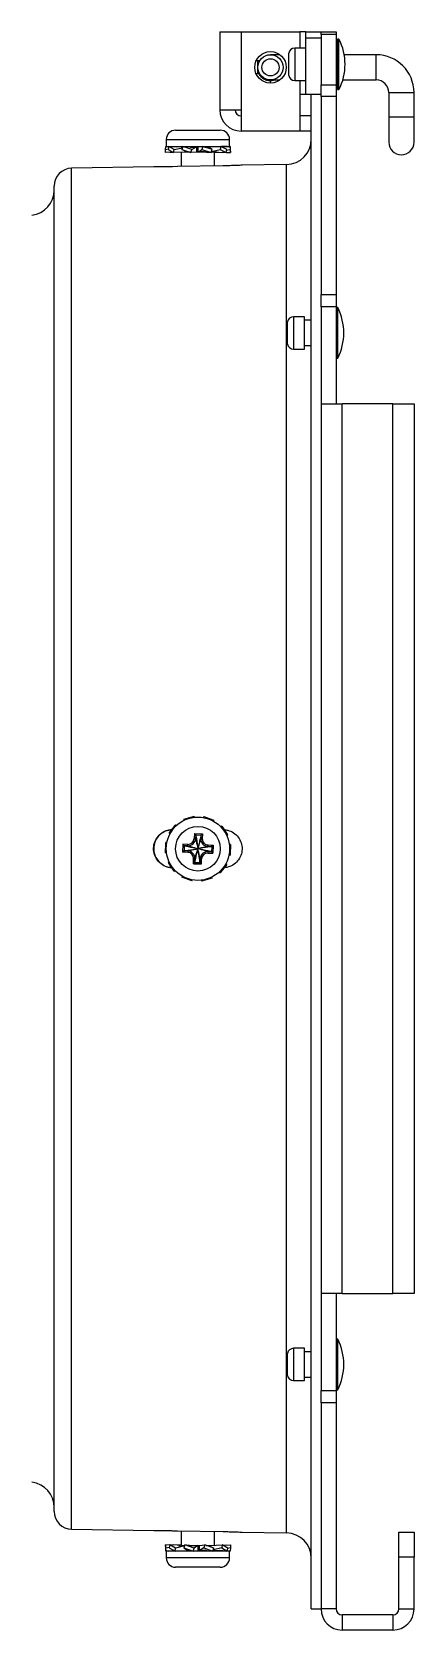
# Model space of a CAD drawing. Extents: x 8 to 113, y 0 to 87.
# Drawn here: x 31.4 to 33.29, y 32.95 to 40.86 of the extents above; entities that cross this region are included whole.
import ezdxf

# ---------------------------------------------------------------- set-up
doc = ezdxf.new("R2010")
doc.units = 0
doc.header["$MEASUREMENT"] = 0
doc.layers.add('OBJECT', color=7, linetype='CONTINUOUS')

msp = doc.modelspace()

# ---------------------------------------------------------------- linework, layer by layer
at = {"layer": 'OBJECT'}
for p, q in [((32.3299, 40.8582), (32.4349, 40.8582)), ((32.3299, 40.8582), (32.3299, 40.4732)), ((32.4349, 40.8582), (32.4349, 40.4732)), ((32.4349, 40.8582), (32.7254, 40.8582)), ((32.7554, 40.8582), (32.7254, 40.8582)), ((32.7254, 40.8582), (32.7254, 40.7782)), ((32.7554, 40.8582), (32.8304, 40.8582)), ((32.7554, 40.8282), (32.7554, 40.8582)), ((32.8304, 40.8282), (32.7554, 40.8282)), ((32.7554, 40.5482), (32.7554, 40.8282)), ((32.8304, 40.8582), (32.9053, 40.8582)), ((32.8304, 40.8454), (32.8304, 40.8582)), ((32.9053, 40.8454), (32.8304, 40.8454)), ((32.8304, 40.8454), (32.8304, 40.5975)), ((32.9053, 40.8582), (32.9053, 40.8454)), ((32.9053, 40.8454), (32.9053, 40.5975)), ((32.919, 40.8232), (32.9114, 40.8232)), ((32.9114, 40.7393), (32.9114, 40.8232)), ((32.919, 40.7393), (32.919, 40.8232)), ((32.5179, 40.7157), (32.5095, 40.7157)), ((32.5179, 40.6832), (32.5179, 40.7157)), ((32.527, 40.7157), (32.5179, 40.7157)), ((32.6271, 40.7457), (32.5804, 40.7457)), ((32.6708, 40.6432), (32.6708, 40.7532)), ((32.7554, 40.7782), (32.7004, 40.7782)), ((32.7004, 40.7782), (32.7004, 40.7245)), ((32.7004, 40.7245), (32.7004, 40.6182)), ((32.9114, 40.7607), (32.9053, 40.7607)), ((32.9114, 40.5732), (32.9114, 40.7393)), ((32.919, 40.5732), (32.919, 40.7393)), ((33.1029, 40.7457), (32.9452, 40.7457)), ((33.1029, 40.6207), (33.1029, 40.7457)), ((32.5179, 40.6507), (32.5095, 40.6507)), ((32.5179, 40.6507), (32.5179, 40.6832)), ((32.527, 40.6507), (32.5179, 40.6507)), ((32.9053, 40.6357), (32.9114, 40.6357)), ((32.5799, 40.6162), (32.5746, 40.6172)), ((32.5799, 40.6052), (32.5799, 40.6162)), ((32.5804, 40.6207), (32.6271, 40.6207)), ((32.7004, 40.6182), (32.7554, 40.6182)), ((32.7254, 40.6182), (32.7254, 40.5482)), ((32.8304, 40.5975), (32.9053, 40.5975)), ((32.8304, 40.5386), (32.8304, 40.5975)), ((32.9053, 40.6207), (32.9114, 40.6207)), ((32.9053, 40.5975), (32.9053, 40.5386)), ((32.9114, 40.5732), (32.919, 40.5732)), ((32.9381, 40.6207), (33.1029, 40.6207)), ((33.1654, 40.5582), (33.1654, 40.4382)), ((33.1654, 40.5582), (33.2904, 40.5582)), ((33.2904, 40.4382), (33.2904, 40.5582)), ((32.3299, 40.4732), (32.4349, 40.4732)), ((32.4349, 40.4732), (32.4349, 40.3682)), ((32.7554, 40.5482), (32.7254, 40.5482)), ((32.7254, 40.5482), (32.7254, 40.3682)), ((32.8304, 40.5482), (32.7554, 40.5482)), ((32.7824, 36.8182), (32.7824, 40.5482)), ((32.9053, 40.5386), (32.8304, 40.5386)), ((32.8304, 40.5386), (32.8304, 39.5588)), ((32.9053, 40.5386), (32.9053, 39.5588)), ((32.7824, 40.4432), (32.7254, 40.4432)), ((33.1654, 40.4382), (33.1654, 40.3132)), ((33.1654, 40.4382), (33.2904, 40.4382)), ((33.2904, 40.3132), (33.2904, 40.4382)), ((32.0649, 40.3264), (32.0649, 40.2924)), ((32.0649, 40.3264), (32.3779, 40.3264)), ((32.1109, 40.3724), (32.3319, 40.3724)), ((32.3779, 40.2924), (32.3779, 40.3264)), ((32.7254, 40.3682), (32.4349, 40.3682)), ((32.7824, 40.3682), (32.7254, 40.3682)), ((32.0607, 40.2768), (32.0622, 40.2924)), ((32.0607, 40.2768), (32.0746, 40.2793)), ((32.0608, 40.262), (32.0607, 40.2768)), ((32.0988, 40.2632), (32.0608, 40.262)), ((32.0622, 40.2924), (32.0769, 40.2918)), ((32.0649, 40.2924), (32.3779, 40.2924)), ((32.077, 40.2924), (32.0743, 40.2776)), ((32.0743, 40.2776), (32.101, 40.262)), ((32.1037, 40.2768), (32.077, 40.2924)), ((32.077, 40.2924), (32.1162, 40.2903)), ((32.082, 40.262), (32.0819, 40.2627)), ((32.0996, 40.2628), (32.082, 40.262)), ((32.101, 40.262), (32.1037, 40.2768)), ((32.161, 40.2643), (32.101, 40.262)), ((32.1037, 40.2768), (32.145, 40.2858)), ((32.1052, 40.2909), (32.1082, 40.2924)), ((32.1082, 40.2924), (32.1394, 40.2907)), ((32.1389, 40.2895), (32.1162, 40.2903)), ((32.1326, 40.2893), (32.1277, 40.2893)), ((32.1461, 40.2893), (32.1365, 40.2893)), ((32.1394, 40.2924), (32.1394, 40.2893)), ((32.1394, 40.2635), (32.1394, 40.1924)), ((32.147, 40.2924), (32.1424, 40.2776)), ((32.1424, 40.2776), (32.1871, 40.262)), ((32.1672, 40.2644), (32.1424, 40.2776)), ((32.1917, 40.2768), (32.147, 40.2924)), ((32.147, 40.2924), (32.1577, 40.2908)), ((32.1813, 40.2895), (32.1577, 40.2908)), ((32.1607, 40.2679), (32.1607, 40.2643)), ((32.1804, 40.2643), (32.1607, 40.2643)), ((32.1795, 40.2646), (32.1672, 40.2644)), ((32.2225, 40.2893), (32.176, 40.2893)), ((32.1871, 40.262), (32.1917, 40.2768)), ((32.2144, 40.2643), (32.1871, 40.262)), ((32.1917, 40.2768), (32.2142, 40.2893)), ((32.2637, 40.2643), (32.2142, 40.2643)), ((32.2454, 40.2924), (32.2224, 40.2893)), ((32.2225, 40.2644), (32.2407, 40.2776)), ((32.2454, 40.2924), (32.2407, 40.2776)), ((32.2407, 40.2776), (32.2864, 40.262)), ((32.2911, 40.2768), (32.2454, 40.2924)), ((32.2774, 40.2893), (32.2546, 40.2893)), ((32.2633, 40.2643), (32.2775, 40.2633)), ((32.2911, 40.2768), (32.2706, 40.2893)), ((32.3347, 40.2924), (32.2771, 40.2893)), ((32.2774, 40.2851), (32.2774, 40.2893)), ((32.2775, 40.2633), (32.2864, 40.262)), ((32.2864, 40.262), (32.2911, 40.2768)), ((32.3048, 40.2643), (32.2871, 40.2643)), ((32.2879, 40.2669), (32.3317, 40.2776)), ((32.3015, 40.2642), (32.3233, 40.2636)), ((32.3034, 40.2907), (32.3034, 40.2924)), ((32.3034, 40.1952), (32.3034, 40.2643)), ((32.3045, 40.2634), (32.3419, 40.262)), ((32.3152, 40.2643), (32.3081, 40.2643)), ((32.3233, 40.2636), (32.3608, 40.262)), ((32.3347, 40.2924), (32.3317, 40.2776)), ((32.3317, 40.2776), (32.3608, 40.262)), ((32.3638, 40.2768), (32.3347, 40.2924)), ((32.3658, 40.2924), (32.3376, 40.2909)), ((32.3806, 40.2924), (32.3382, 40.2905)), ((32.3432, 40.2628), (32.3419, 40.262)), ((32.3608, 40.262), (32.3638, 40.2768)), ((32.361, 40.2627), (32.382, 40.262)), ((32.3633, 40.2743), (32.3805, 40.2776)), ((32.3658, 40.2924), (32.3659, 40.2918)), ((32.3806, 40.2924), (32.3805, 40.2776)), ((32.3805, 40.2776), (32.382, 40.262)), ((32.3822, 40.2768), (32.3806, 40.2924)), ((32.382, 40.262), (32.3822, 40.2768)), ((32.0032, 40.1913), (31.5969, 40.1842)), ((31.5969, 36.8182), (31.5969, 40.1842)), ((32.6596, 40.2028), (32.4396, 40.1989)), ((32.6596, 36.8182), (32.6596, 40.2028)), ((31.5104, 36.8182), (31.5104, 40.0962)), ((32.8304, 39.5588), (32.9053, 39.5588)), ((32.8304, 39.4991), (32.8304, 39.5588)), ((32.9053, 39.5588), (32.9053, 39.4991)), ((32.7493, 39.4495), (32.6943, 39.4495)), ((32.6943, 39.4495), (32.6943, 39.2895)), ((32.7493, 39.2895), (32.7493, 39.4495)), ((32.9053, 39.4991), (32.8304, 39.4991)), ((32.8304, 39.4991), (32.8304, 39.0182)), ((32.9053, 39.4991), (32.9053, 39.0182)), ((32.9129, 39.4945), (32.9053, 39.4945)), ((32.9129, 39.2445), (32.9129, 39.4945)), ((32.6647, 39.3145), (32.6647, 39.4245)), ((32.7824, 39.432), (32.7493, 39.432)), ((32.6943, 39.2895), (32.7493, 39.2895)), ((32.7493, 39.307), (32.7824, 39.307)), ((32.9053, 39.2445), (32.9129, 39.2445)), ((32.8304, 39.0182), (32.8304, 34.6182)), ((32.8304, 39.0182), (32.9353, 39.0182)), ((32.9353, 34.6182), (32.9353, 39.0182)), ((33.1854, 39.0182), (32.9353, 39.0182)), ((33.1854, 34.6182), (33.1854, 39.0182)), ((33.1854, 39.0182), (33.2903, 39.0182)), ((33.2903, 39.0182), (33.2903, 34.6182)), ((32.079, 36.8957), (32.1082, 36.9332)), ((32.1082, 36.9332), (32.1112, 36.9371)), ((32.1082, 36.9332), (32.1123, 36.9304)), ((32.1156, 36.9335), (32.1112, 36.9371)), ((32.1518, 36.9646), (32.1974, 36.9778)), ((32.1518, 36.9646), (32.1535, 36.9592)), ((32.1974, 36.9778), (32.2021, 36.9792)), ((32.1974, 36.9778), (32.1991, 36.9731)), ((32.2036, 36.9737), (32.2021, 36.9792)), ((32.2512, 36.9776), (32.2493, 36.9722)), ((32.2512, 36.9776), (32.2958, 36.9615)), ((32.2958, 36.9615), (32.2944, 36.9567)), ((32.2958, 36.9615), (32.3004, 36.9598)), ((32.2984, 36.9545), (32.3004, 36.9598)), ((32.3392, 36.9297), (32.3345, 36.9264)), ((32.3392, 36.9297), (32.3658, 36.8904)), ((32.0607, 36.7972), (32.0622, 36.8447)), ((32.0622, 36.8447), (32.0624, 36.8496)), ((32.0622, 36.8447), (32.0672, 36.8448)), ((32.068, 36.8493), (32.0624, 36.8496)), ((32.079, 36.8957), (32.0836, 36.8923)), ((32.1471, 36.8406), (32.1458, 36.8007)), ((32.1721, 36.8398), (32.1471, 36.8406)), ((32.1539, 36.8334), (32.1471, 36.8406)), ((32.1719, 36.8328), (32.1721, 36.8398)), ((32.2039, 36.8938), (32.2031, 36.8688)), ((32.2101, 36.8686), (32.2031, 36.8688)), ((32.2039, 36.8938), (32.2438, 36.8925)), ((32.2107, 36.8866), (32.2039, 36.8938)), ((32.2107, 36.8866), (32.2101, 36.8686)), ((32.2107, 36.8866), (32.2366, 36.8857)), ((32.2366, 36.8857), (32.236, 36.8678)), ((32.236, 36.8678), (32.243, 36.8675)), ((32.2366, 36.8857), (32.2438, 36.8925)), ((32.2438, 36.8925), (32.243, 36.8675)), ((32.3658, 36.8904), (32.3618, 36.8874)), ((32.3638, 36.8832), (32.3686, 36.8863)), ((32.3658, 36.8904), (32.3686, 36.8863)), ((32.3822, 36.8392), (32.3765, 36.8393)), ((32.3822, 36.8392), (32.3806, 36.7917)), ((31.5104, 33.5402), (31.5104, 36.8182)), ((31.5969, 33.4522), (31.5969, 36.8182)), ((32.0607, 36.7972), (32.0663, 36.7972)), ((32.1531, 36.8075), (32.1458, 36.8007)), ((32.1708, 36.7999), (32.1458, 36.8007)), ((32.1539, 36.8334), (32.1531, 36.8075)), ((32.171, 36.8069), (32.1531, 36.8075)), ((32.1719, 36.8328), (32.1539, 36.8334)), ((32.171, 36.8069), (32.1708, 36.7999)), ((32.199, 36.7439), (32.1998, 36.7689)), ((32.2069, 36.7687), (32.1998, 36.7689)), ((32.2063, 36.7507), (32.2069, 36.7687)), ((32.2322, 36.7499), (32.2327, 36.7678)), ((32.2327, 36.7678), (32.2398, 36.7676)), ((32.239, 36.7426), (32.2398, 36.7676)), ((32.271, 36.8037), (32.2707, 36.7966)), ((32.2707, 36.7966), (32.2957, 36.7958)), ((32.271, 36.8037), (32.2889, 36.8031)), ((32.2718, 36.8295), (32.272, 36.8366)), ((32.2718, 36.8295), (32.2898, 36.829)), ((32.272, 36.8366), (32.297, 36.8358)), ((32.2898, 36.829), (32.2889, 36.8031)), ((32.2889, 36.8031), (32.2957, 36.7958)), ((32.2898, 36.829), (32.297, 36.8358)), ((32.297, 36.8358), (32.2957, 36.7958)), ((32.3748, 36.7871), (32.3805, 36.7868)), ((32.3806, 36.7917), (32.3756, 36.7916)), ((32.3806, 36.7917), (32.3805, 36.7868)), ((32.6596, 33.4337), (32.6596, 36.8182)), ((32.7824, 33.0582), (32.7824, 36.8182)), ((32.0791, 36.7532), (32.0743, 36.7501)), ((32.077, 36.7461), (32.0743, 36.7501)), ((32.077, 36.7461), (32.081, 36.7491)), ((32.1037, 36.7068), (32.077, 36.7461)), ((32.1037, 36.7068), (32.1083, 36.71)), ((32.1445, 36.682), (32.1424, 36.6766)), ((32.147, 36.675), (32.1485, 36.6798)), ((32.2063, 36.7507), (32.199, 36.7439)), ((32.199, 36.7439), (32.239, 36.7426)), ((32.2063, 36.7507), (32.2322, 36.7499)), ((32.2322, 36.7499), (32.239, 36.7426)), ((32.3272, 36.7029), (32.3317, 36.6993)), ((32.3347, 36.7032), (32.3306, 36.7061)), ((32.3347, 36.7032), (32.3317, 36.6993)), ((32.3638, 36.7407), (32.3347, 36.7032)), ((32.3638, 36.7407), (32.3593, 36.7441)), ((32.147, 36.675), (32.1424, 36.6766)), ((32.1917, 36.6588), (32.147, 36.675)), ((32.1917, 36.6588), (32.1935, 36.6642)), ((32.2393, 36.6627), (32.2407, 36.6572)), ((32.2454, 36.6586), (32.2407, 36.6572)), ((32.2454, 36.6586), (32.2438, 36.6633)), ((32.2911, 36.6718), (32.2454, 36.6586)), ((32.2911, 36.6718), (32.2894, 36.6772)), ((32.9353, 34.6182), (32.8304, 34.6182)), ((32.8304, 34.6182), (32.8304, 34.1374)), ((32.9053, 34.6182), (32.9053, 34.1374)), ((32.9353, 34.6182), (33.1854, 34.6182)), ((33.2903, 34.6182), (33.1854, 34.6182)), ((32.9129, 34.392), (32.9053, 34.392)), ((32.9129, 34.1919), (32.9129, 34.392)), ((32.6647, 34.212), (32.6647, 34.322)), ((32.7493, 34.347), (32.6943, 34.347)), ((32.6943, 34.347), (32.6943, 34.219)), ((32.7493, 34.219), (32.7493, 34.347)), ((32.7824, 34.3295), (32.7493, 34.3295)), ((32.6943, 34.219), (32.6943, 34.187)), ((32.6943, 34.187), (32.7493, 34.187)), ((32.7493, 34.187), (32.7493, 34.219)), ((32.7493, 34.2045), (32.7824, 34.2045)), ((32.9129, 34.142), (32.9129, 34.1919)), ((32.8304, 34.1374), (32.9053, 34.1374)), ((32.8304, 34.0776), (32.8304, 34.1374)), ((32.9053, 34.0776), (32.8304, 34.0776)), ((32.8304, 34.0776), (32.8304, 33.0582)), ((32.9053, 34.142), (32.9129, 34.142)), ((32.9053, 34.1374), (32.9053, 34.0776)), ((32.9053, 34.0776), (32.9053, 33.0582)), ((31.5969, 33.4522), (32.0032, 33.4451)), ((32.1394, 33.4441), (32.1394, 33.3721)), ((32.3034, 33.373), (32.3034, 33.4412)), ((33.2154, 33.4382), (33.2903, 33.4382)), ((33.2154, 33.3132), (33.2154, 33.4382)), ((33.2903, 33.4382), (33.2903, 33.3132)), ((32.0608, 33.3745), (32.0607, 33.3596)), ((32.0607, 33.3596), (32.0622, 33.344)), ((32.0624, 33.3588), (32.0608, 33.3745)), ((32.0819, 33.3738), (32.0608, 33.3745)), ((32.0622, 33.344), (32.0624, 33.3588)), ((32.0795, 33.3621), (32.0624, 33.3588)), ((32.082, 33.3745), (32.079, 33.3596)), ((32.079, 33.3596), (32.1082, 33.344)), ((32.1112, 33.3588), (32.082, 33.3745)), ((32.1195, 33.3728), (32.082, 33.3745)), ((32.0996, 33.3737), (32.101, 33.3745)), ((32.1383, 33.373), (32.101, 33.3745)), ((32.1082, 33.344), (32.1112, 33.3588)), ((32.1549, 33.3695), (32.1112, 33.3588)), ((32.1414, 33.3722), (32.1195, 33.3728)), ((32.1277, 33.3721), (32.1348, 33.3721)), ((32.138, 33.3721), (32.1557, 33.3721)), ((32.1565, 33.3745), (32.1518, 33.3596)), ((32.1518, 33.3596), (32.1974, 33.344)), ((32.1518, 33.3596), (32.1723, 33.3472)), ((32.2021, 33.3588), (32.1565, 33.3745)), ((32.1654, 33.3732), (32.1565, 33.3745)), ((32.1796, 33.3721), (32.1654, 33.3732)), ((32.1791, 33.3721), (32.2286, 33.3721)), ((32.1974, 33.344), (32.2021, 33.3588)), ((32.2203, 33.3721), (32.2021, 33.3588)), ((32.2285, 33.3721), (32.2557, 33.3745)), ((32.2512, 33.3596), (32.2286, 33.3472)), ((32.2557, 33.3745), (32.2512, 33.3596)), ((32.2512, 33.3596), (32.2958, 33.344)), ((32.3004, 33.3588), (32.2557, 33.3745)), ((32.2624, 33.3721), (32.2822, 33.3721)), ((32.2634, 33.3718), (32.2756, 33.3721)), ((32.2756, 33.3721), (32.3004, 33.3588)), ((32.2819, 33.3721), (32.3419, 33.3745)), ((32.2822, 33.3686), (32.2822, 33.3721)), ((32.2958, 33.344), (32.3004, 33.3588)), ((32.3392, 33.3596), (32.2979, 33.3506)), ((32.3419, 33.3745), (32.3392, 33.3596)), ((32.3392, 33.3596), (32.3658, 33.344)), ((32.3686, 33.3588), (32.3419, 33.3745)), ((32.3432, 33.3737), (32.3608, 33.3745)), ((32.3441, 33.3732), (32.382, 33.3745)), ((32.3608, 33.3745), (32.361, 33.3738)), ((32.3658, 33.344), (32.3686, 33.3588)), ((32.3822, 33.3596), (32.3682, 33.3571)), ((32.3822, 33.3596), (32.3806, 33.344)), ((32.382, 33.3745), (32.3822, 33.3596)), ((32.4396, 33.4375), (32.6596, 33.4337)), ((32.0622, 33.344), (32.1047, 33.3459)), ((32.0649, 33.344), (32.0649, 33.31)), ((32.065, 33.344), (32.0649, 33.344)), ((32.065, 33.31), (32.0649, 33.31)), ((32.3779, 33.344), (32.065, 33.344)), ((32.3779, 33.31), (32.065, 33.31)), ((32.077, 33.344), (32.0769, 33.3447)), ((32.077, 33.344), (32.1052, 33.3456)), ((32.1082, 33.344), (32.1657, 33.3471)), ((32.1394, 33.3457), (32.1394, 33.344)), ((32.1654, 33.3514), (32.1654, 33.3471)), ((32.1654, 33.3471), (32.1883, 33.3471)), ((32.1974, 33.344), (32.2204, 33.3471)), ((32.2203, 33.3471), (32.2669, 33.3471)), ((32.2615, 33.347), (32.2852, 33.3456)), ((32.2958, 33.344), (32.2852, 33.3456)), ((32.2968, 33.3471), (32.3064, 33.3471)), ((32.3034, 33.344), (32.3034, 33.3471)), ((32.3347, 33.344), (32.3034, 33.3457)), ((32.304, 33.347), (32.3267, 33.3462)), ((32.3102, 33.3471), (32.3152, 33.3471)), ((32.3658, 33.344), (32.3267, 33.3462)), ((32.3376, 33.3456), (32.3347, 33.344)), ((32.3806, 33.344), (32.3659, 33.3447)), ((32.3779, 33.31), (32.3779, 33.344)), ((33.2903, 33.3132), (33.2154, 33.3132)), ((33.2154, 33.0582), (33.2154, 33.3132)), ((33.2903, 33.0582), (33.2903, 33.3132)), ((32.111, 33.264), (32.1109, 33.264)), ((32.3319, 33.264), (32.111, 33.264)), ((32.7824, 33.0582), (32.8304, 33.0582)), ((32.9053, 33.0582), (32.8304, 33.0582)), ((33.2154, 33.0582), (33.2903, 33.0582)), ((32.9353, 33.0282), (32.9353, 32.9533)), ((33.1854, 33.0282), (32.9353, 33.0282)), ((33.1854, 33.0282), (33.1854, 32.9533)), ((33.1854, 32.9533), (32.9353, 32.9533))]:
    msp.add_line(p, q, dxfattribs=at)
at = {"layer": 'OBJECT', "flags": 128}
for points in [[(32.346, 40.196), (32.1197, 40.192), (32.0961, 40.1916)], [(32.0961, 33.4448), (32.1197, 33.4444), (32.346, 33.4405)], [(32.2203, 33.3721), (32.2203, 33.3658), (32.2203, 33.3596), (32.2203, 33.3471)]]:
    msp.add_lwpolyline(points, dxfattribs=at)
at = {"layer": 'OBJECT'}
for centre, radius in [((32.5804, 40.6832), 0.078), ((32.5804, 40.6832), 0.0625), ((32.5804, 40.6832), 0.0425), ((32.2214, 36.8182), 0.1565), ((32.2214, 36.8182), 0.1105)]:
    msp.add_circle(centre, radius, dxfattribs=at)
for centre, radius, start, end in [((32.6777, 40.6982), 0.2717, 332.61209, 27.38791), ((32.7004, 40.7482), 0.03, 90, 170.40593), ((33.1029, 40.5582), 0.1875, 360, 90), ((32.7004, 40.6482), 0.03, 189.59407, 270), ((33.1029, 40.5582), 0.0625, 0, 90), ((32.4349, 40.4732), 0.105, 180, 270), ((32.4349, 40.4732), 0.03, 180, 270), ((32.1109, 40.3264), 0.046, 90, 180), ((32.3319, 40.3264), 0.046, 0, 90), ((32.6574, 40.3277), 0.125, 271, 0), ((33.2279, 40.3132), 0.0625, 180, 0), ((31.5984, 40.0962), 0.088, 91, 180), ((31.3854, 40.0762), 0.125, 276.9644, 0), ((32.6943, 39.4195), 0.03, 90, 170.40593), ((32.6716, 39.3695), 0.2717, 332.61209, 27.38791), ((32.6943, 39.3195), 0.03, 189.59407, 270), ((32.1731, 36.8698), 0.0371, 268.13842, 358.13842), ((32.1731, 36.8698), 0.03, 268.13842, 358.13842), ((32.273, 36.8666), 0.0371, 178.13842, 268.13842), ((32.273, 36.8666), 0.03, 178.13842, 268.13842), ((32.1698, 36.7699), 0.03, 358.13842, 88.13842), ((32.1698, 36.7699), 0.0371, 358.13842, 88.13842), ((32.2698, 36.7666), 0.0371, 88.13842, 178.13842), ((32.2698, 36.7666), 0.03, 88.13842, 178.13842), ((32.6716, 34.267), 0.2717, 332.61209, 27.38791), ((32.6943, 34.317), 0.03, 90, 170.40593), ((32.6943, 34.217), 0.03, 189.59407, 270), ((31.3854, 33.5602), 0.125, 0, 83.0356), ((31.5984, 33.5402), 0.088, 180, 269), ((32.6574, 33.3087), 0.125, 0, 89), ((32.1109, 33.31), 0.046, 180, 270), ((32.3319, 33.31), 0.046, 270, 0), ((32.9353, 33.0582), 0.1049, 180, 270), ((32.9353, 33.0582), 0.03, 180, 270), ((33.1854, 33.0582), 0.1049, 270, 0), ((33.1854, 33.0582), 0.03, 270, 0)]:
    msp.add_arc(centre, radius, start, end, dxfattribs=at)
for points, knots in [([(32.5814, 40.6164), (32.5748, 40.6168), (32.5612, 40.6176), (32.5426, 40.6273), (32.528, 40.6424), (32.519, 40.6606), (32.5185, 40.6737), (32.5183, 40.6797)], [0, 0, 0, 0, 0.197241, 0.406516, 0.611255, 0.820621, 1, 1, 1, 1]), ([(32.6026, 40.6207), (32.5994, 40.6195), (32.5921, 40.6168), (32.5843, 40.6164), (32.5799, 40.6162)], [0, 0, 0, 0, 0.443329, 1, 1, 1, 1]), ([(32.1389, 40.2892), (32.14, 40.2892), (32.142, 40.2891), (32.1448, 40.2891), (32.146, 40.289)], [0, 0, 0, 0, 0.564846, 1, 1, 1, 1]), ([(32.1813, 40.2892), (32.1833, 40.2892), (32.1894, 40.2891), (32.2004, 40.2888), (32.2096, 40.2891), (32.2142, 40.2893)], [0, 0, 0, 0, 0.192734, 0.591806, 1, 1, 1, 1]), ([(32.2142, 40.2893), (32.2142, 40.2872), (32.2142, 40.283), (32.2142, 40.2747), (32.2142, 40.2685), (32.2142, 40.2643)], [0, 0, 0, 0, 0.250632, 0.501265, 1, 1, 1, 1]), ([(32.2225, 40.2644), (32.2225, 40.2665), (32.2225, 40.2706), (32.2225, 40.2789), (32.2225, 40.2852), (32.2225, 40.2893)], [0, 0, 0, 0, 0.250672, 0.501344, 1, 1, 1, 1]), ([(32.2637, 40.2643), (32.2599, 40.2644), (32.2523, 40.2645), (32.2385, 40.2648), (32.2284, 40.2645), (32.2225, 40.2644)], [0, 0, 0, 0, 0.292864, 0.585708, 1, 1, 1, 1]), ([(32.2555, 40.289), (32.2564, 40.289), (32.2617, 40.2889), (32.2665, 40.2891), (32.2706, 40.2893)], [0, 0, 0, 0, 0.164167, 1, 1, 1, 1]), ([(32.3015, 40.2644), (32.3005, 40.2644), (32.2974, 40.2645), (32.2926, 40.2648), (32.2883, 40.2647), (32.2872, 40.2646)], [0, 0, 0, 0, 0.260329, 0.803689, 1, 1, 1, 1]), ([(32.0961, 40.1916), (32.0858, 40.1915), (32.0649, 40.1912), (32.0368, 40.1911), (32.0155, 40.1912), (32.0033, 40.1913), (32.0032, 40.1913), (32.0032, 40.1913)], [0, 0, 0, 0, 0.209222, 0.423996, 0.638818, 0.85368, 1, 1, 1, 1]), ([(32.4396, 40.1989), (32.4397, 40.1989), (32.4415, 40.199), (32.4349, 40.1987), (32.4195, 40.198), (32.3947, 40.1971), (32.3688, 40.1964), (32.3522, 40.1961), (32.346, 40.196)], [0, 0, 0, 0, 0.01645, 0.231011, 0.445573, 0.660213, 0.874874, 1, 1, 1, 1]), ([(32.0961, 36.7242), (32.0858, 36.7252), (32.0649, 36.7272), (32.0369, 36.743), (32.0153, 36.7667), (32.0028, 36.7964), (32.0008, 36.8285), (32.0096, 36.8594), (32.0281, 36.8857), (32.0542, 36.9043), (32.0784, 36.9116), (32.0925, 36.9121), (32.0961, 36.9122)], [0, 0, 0, 0, 0.104564, 0.211902, 0.319265, 0.426648, 0.534003, 0.641327, 0.748668, 0.856043, 0.96342, 1, 1, 1, 1]), ([(32.0913, 36.9114), (32.0842, 36.9108), (32.0665, 36.9091), (32.0408, 36.8957), (32.0183, 36.873), (32.0046, 36.8438), (32.0013, 36.8118), (32.0088, 36.7806), (32.0262, 36.7535), (32.0516, 36.734), (32.0749, 36.7256), (32.0885, 36.7248), (32.0915, 36.7246)], [0, 0, 0, 0, 0.0753775, 0.1868953, 0.2984486, 0.4100269, 0.5215809, 0.633098, 0.744625, 0.8561898, 0.967764, 1, 1, 1, 1]), ([(32.2101, 36.8686), (32.2102, 36.8683), (32.2104, 36.8675), (32.2111, 36.8644), (32.212, 36.8601), (32.2154, 36.845), (32.2186, 36.8306), (32.2214, 36.8182)], [0, 0, 0, 0, 0.066606, 0.139928, 0.228072, 0.33583, 1, 1, 1, 1]), ([(32.2107, 36.8866), (32.2107, 36.8863), (32.2108, 36.8857), (32.2111, 36.8836), (32.212, 36.8781), (32.2155, 36.856), (32.2188, 36.8348), (32.2214, 36.8182)], [0, 0, 0, 0, 0.035446, 0.074715, 0.120777, 0.314352, 1, 1, 1, 1]), ([(32.2366, 36.8857), (32.2365, 36.8854), (32.2364, 36.8848), (32.2359, 36.8828), (32.2347, 36.8774), (32.2298, 36.8556), (32.2251, 36.8346), (32.2214, 36.8182)], [0, 0, 0, 0, 0.035445, 0.074714, 0.120774, 0.314355, 1, 1, 1, 1]), ([(32.2214, 36.8182), (32.225, 36.8304), (32.2292, 36.8446), (32.2335, 36.8594), (32.2348, 36.8636), (32.2357, 36.8667), (32.2359, 36.8674), (32.236, 36.8678)], [0, 0, 0, 0, 0.664168, 0.771926, 0.860066, 0.933393, 1, 1, 1, 1]), ([(32.3515, 36.9115), (32.3574, 36.9111), (32.3738, 36.9097), (32.3988, 36.898), (32.4223, 36.8762), (32.4372, 36.8476), (32.4418, 36.8158), (32.4356, 36.7842), (32.4193, 36.7565), (32.3947, 36.7359), (32.3706, 36.726), (32.3557, 36.725), (32.3514, 36.7247)], [0, 0, 0, 0, 0.06217, 0.173612, 0.285079, 0.396571, 0.508047, 0.619485, 0.730924, 0.842404, 0.953895, 1, 1, 1, 1]), ([(32.1531, 36.8075), (32.1534, 36.8075), (32.154, 36.8076), (32.156, 36.8079), (32.1615, 36.8088), (32.1836, 36.8123), (32.2049, 36.8156), (32.2214, 36.8182)], [0, 0, 0, 0, 0.035442, 0.074719, 0.120777, 0.314346, 1, 1, 1, 1]), ([(32.1539, 36.8334), (32.1542, 36.8333), (32.1548, 36.8332), (32.1568, 36.8327), (32.1623, 36.8315), (32.1841, 36.8266), (32.2051, 36.8219), (32.2214, 36.8182)], [0, 0, 0, 0, 0.035445, 0.074715, 0.120766, 0.314348, 1, 1, 1, 1]), ([(32.171, 36.8069), (32.1714, 36.807), (32.1721, 36.8072), (32.1752, 36.8079), (32.1796, 36.8088), (32.1946, 36.8122), (32.209, 36.8154), (32.2214, 36.8182)], [0, 0, 0, 0, 0.066608, 0.13992, 0.228063, 0.335826, 1, 1, 1, 1]), ([(32.1719, 36.8328), (32.1722, 36.8327), (32.173, 36.8325), (32.176, 36.8316), (32.1802, 36.8303), (32.1951, 36.826), (32.2092, 36.8218), (32.2214, 36.8182)], [0, 0, 0, 0, 0.066609, 0.139924, 0.228074, 0.335827, 1, 1, 1, 1]), ([(32.2063, 36.7507), (32.2063, 36.751), (32.2065, 36.7516), (32.2069, 36.7536), (32.2081, 36.7591), (32.213, 36.7809), (32.2178, 36.8019), (32.2214, 36.8182)], [0, 0, 0, 0, 0.0354447, 0.0747136, 0.1207771, 0.3143509, 1, 1, 1, 1]), ([(32.2069, 36.7687), (32.207, 36.769), (32.2072, 36.7698), (32.2081, 36.7728), (32.2093, 36.777), (32.2137, 36.7919), (32.2178, 36.806), (32.2214, 36.8182)], [0, 0, 0, 0, 0.066609, 0.139928, 0.228069, 0.335827, 1, 1, 1, 1]), ([(32.2718, 36.8295), (32.2715, 36.8295), (32.2707, 36.8293), (32.2676, 36.8286), (32.2633, 36.8276), (32.2482, 36.8242), (32.2338, 36.821), (32.2214, 36.8182)], [0, 0, 0, 0, 0.066608, 0.139935, 0.228078, 0.335822, 1, 1, 1, 1]), ([(32.2898, 36.829), (32.2895, 36.8289), (32.2889, 36.8288), (32.2869, 36.8285), (32.2813, 36.8276), (32.2592, 36.8242), (32.238, 36.8208), (32.2214, 36.8182)], [0, 0, 0, 0, 0.035449, 0.074715, 0.120774, 0.314358, 1, 1, 1, 1]), ([(32.2327, 36.7678), (32.2327, 36.7682), (32.2325, 36.7689), (32.2318, 36.772), (32.2308, 36.7763), (32.2274, 36.7914), (32.2242, 36.8058), (32.2214, 36.8182)], [0, 0, 0, 0, 0.066606, 0.139928, 0.228072, 0.33583, 1, 1, 1, 1]), ([(32.271, 36.8037), (32.2706, 36.8038), (32.2699, 36.804), (32.2668, 36.8049), (32.2626, 36.8061), (32.2478, 36.8105), (32.2336, 36.8146), (32.2214, 36.8182)], [0, 0, 0, 0, 0.066609, 0.139925, 0.228073, 0.335829, 1, 1, 1, 1]), ([(32.2322, 36.7499), (32.2321, 36.7502), (32.232, 36.7508), (32.2317, 36.7528), (32.2308, 36.7583), (32.2274, 36.7804), (32.224, 36.8017), (32.2214, 36.8182)], [0, 0, 0, 0, 0.0354435, 0.074713, 0.1207748, 0.3143507, 1, 1, 1, 1]), ([(32.2889, 36.8031), (32.2886, 36.8031), (32.288, 36.8033), (32.286, 36.8037), (32.2806, 36.8049), (32.2588, 36.8098), (32.2378, 36.8145), (32.2214, 36.8182)], [0, 0, 0, 0, 0.035445, 0.074716, 0.12078, 0.314347, 1, 1, 1, 1]), ([(32.0032, 33.4452), (32.0029, 33.4452), (32.0015, 33.4452), (32.01, 33.4452), (32.028, 33.4454), (32.0543, 33.4453), (32.0784, 33.4451), (32.0925, 33.4449), (32.0961, 33.4448)], [0, 0, 0, 0, 0.068425, 0.282978, 0.497562, 0.712216, 0.926873, 1, 1, 1, 1]), ([(32.346, 33.4405), (32.3538, 33.4403), (32.372, 33.44), (32.3989, 33.4392), (32.4222, 33.4383), (32.4374, 33.4376), (32.4389, 33.4376), (32.4396, 33.4375)], [0, 0, 0, 0, 0.1575236, 0.3722056, 0.586934, 0.8017137, 1, 1, 1, 1]), ([(32.1414, 33.372), (32.1424, 33.372), (32.1455, 33.3719), (32.1502, 33.3717), (32.1545, 33.3718), (32.1556, 33.3718)], [0, 0, 0, 0, 0.260319, 0.803659, 1, 1, 1, 1]), ([(32.1791, 33.3721), (32.1829, 33.3721), (32.1905, 33.3719), (32.2043, 33.3716), (32.2144, 33.3719), (32.2203, 33.3721)], [0, 0, 0, 0, 0.292865, 0.585735, 1, 1, 1, 1]), ([(32.2286, 33.3472), (32.2286, 33.3493), (32.2286, 33.3534), (32.2286, 33.3618), (32.2286, 33.368), (32.2286, 33.3721)], [0, 0, 0, 0, 0.250641, 0.501259, 1, 1, 1, 1]), ([(32.1873, 33.3475), (32.1865, 33.3475), (32.1811, 33.3475), (32.1763, 33.3474), (32.1723, 33.3472)], [0, 0, 0, 0, 0.164112, 1, 1, 1, 1]), ([(32.2615, 33.3472), (32.2595, 33.3473), (32.2535, 33.3474), (32.2424, 33.3476), (32.2332, 33.3473), (32.2286, 33.3472)], [0, 0, 0, 0, 0.192759, 0.591785, 1, 1, 1, 1]), ([(32.304, 33.3472), (32.3028, 33.3473), (32.3009, 33.3473), (32.2981, 33.3474), (32.2969, 33.3474)], [0, 0, 0, 0, 0.564816, 1, 1, 1, 1])]:
    msp.add_open_spline(points, degree=3, knots=knots, dxfattribs=at)

doc.saveas('drawing.dxf')
